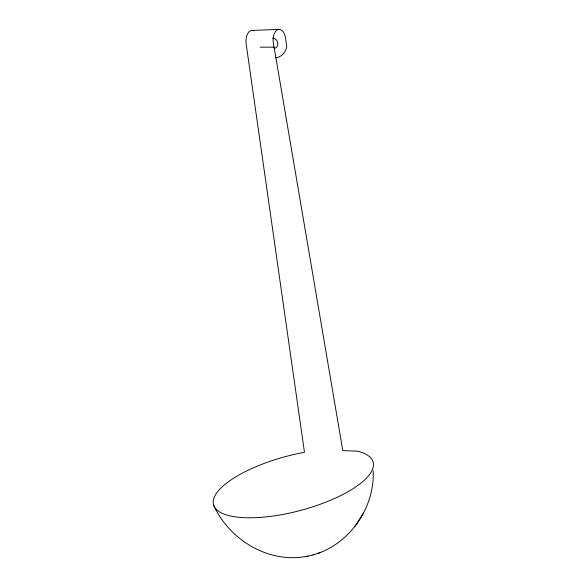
<?xml version="1.0" encoding="UTF-8"?>
<svg xmlns="http://www.w3.org/2000/svg" width="587" height="587" viewBox="0 0 587 587"><rect width="100%" height="100%" fill="white"/><g stroke="black" fill="none" stroke-linecap="round" stroke-linejoin="round"><path stroke-width="0.88" d="M373.178 470.811C374.924 507.99 349.104 544.971 313.054 554.92M354.607 526.832L363.316 513.427M260.1 47.165L274.092 47.165L342.808 450.64L357.307 451.132A82.576 27.941 -14.9 0 1 323.364 503.118A82.576 27.941 -14.9 0 1 213.822 505.576C229.774 540.517 269.682 564.21 308.05 556.08M317.897 553.343L320.509 552.499M305.952 556.549L313.348 554.84M251.801 30.473L278.979 29.35M273.96 47.217L273.505 44.069A11.461 6.325 87.6 0 1 277.358 29.82A11.461 6.325 87.6 0 1 285.458 37.531L286.779 46.784A17.713 14.528 69.3 0 1 275.413 57.871M213.822 505.576A82.576 27.941 -14.9 0 1 304.47 452.32L246.335 45.192A11.461 6.325 87.6 0 1 253.459 30.781M272.61 38.206A5.195 4.263 69.3 0 1 277.746 42.983A5.195 4.263 69.3 0 1 274.268 48.369"/></g></svg>
